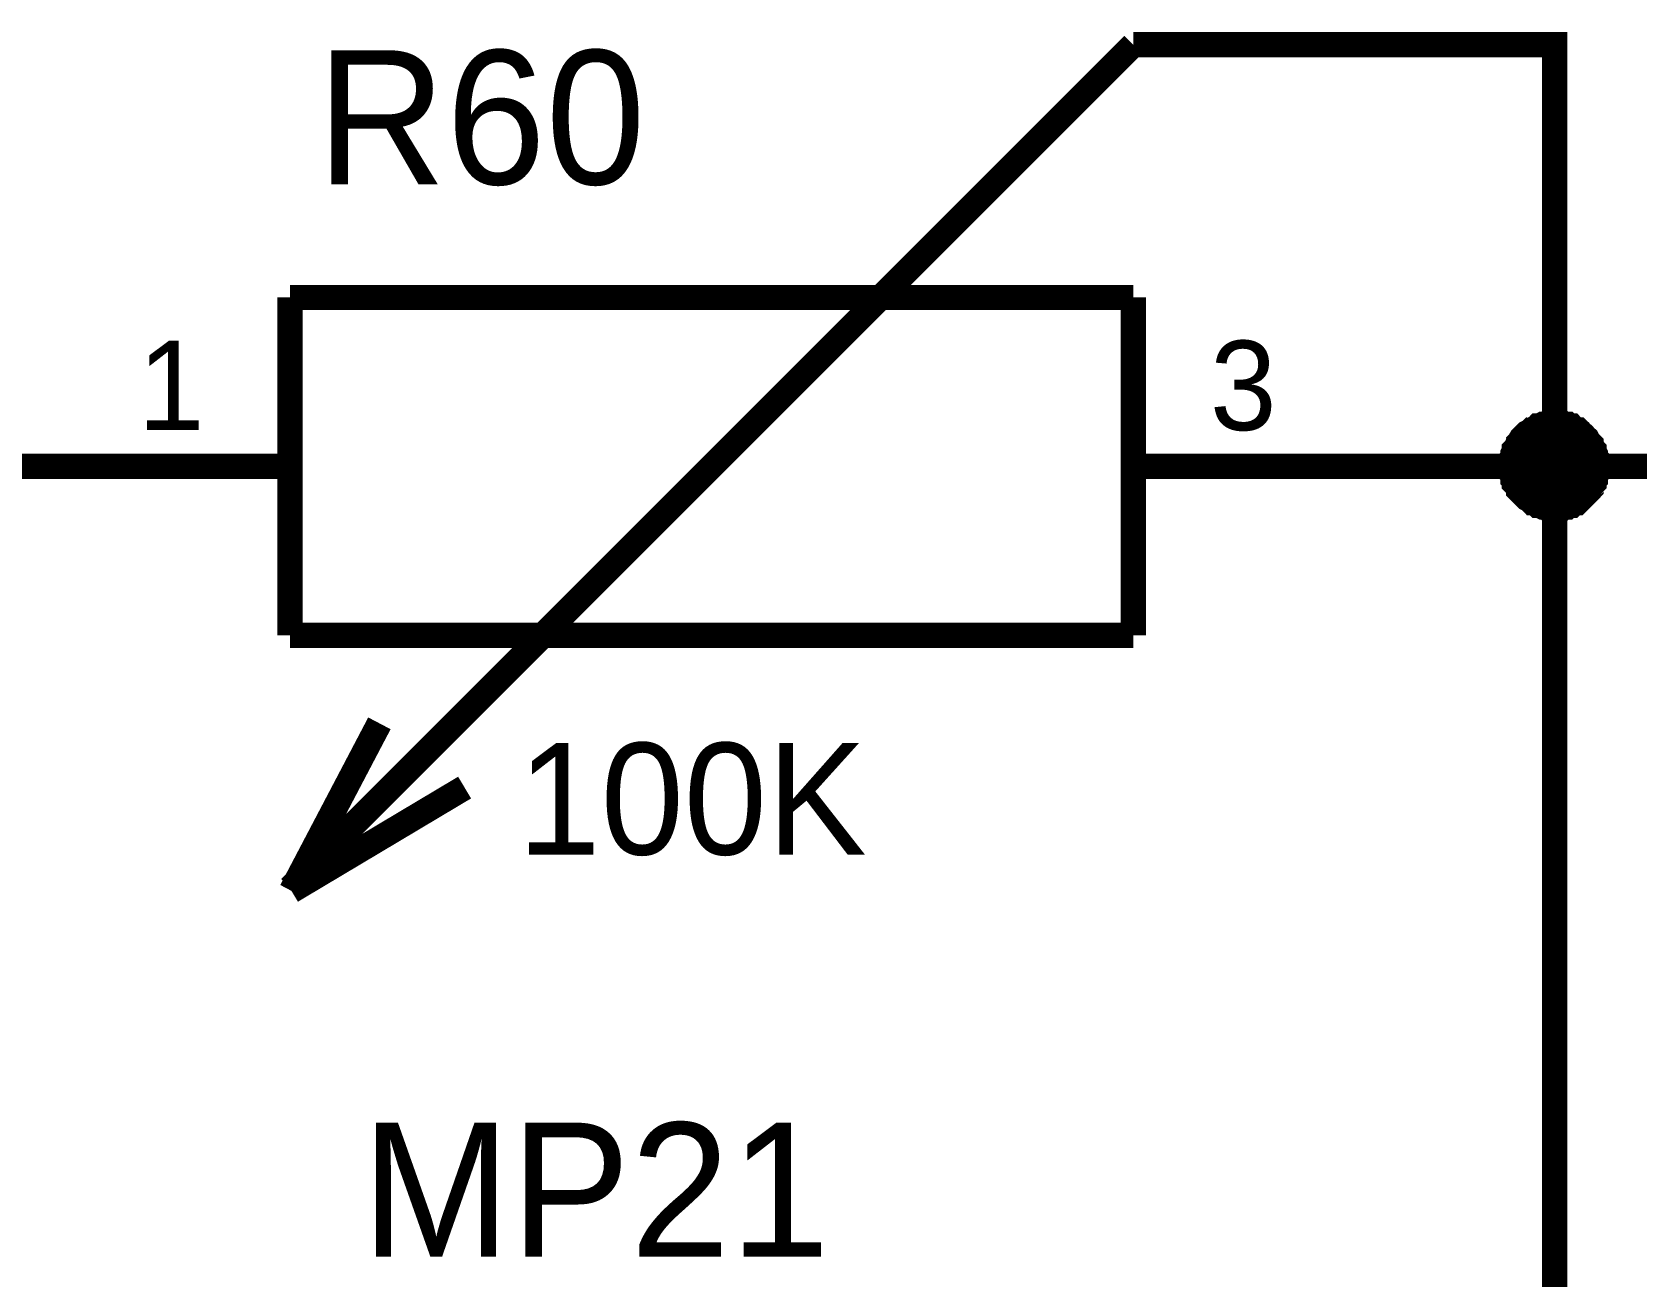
# Model space of a CAD drawing. Header units: millimetres. Extents: x 0 to 420, y 0 to 297.
# Drawn here: x 274.42 to 293.45, y 130.38 to 145.14 of the extents above; entities that cross this region are included whole.
import ezdxf

# ---------------------------------------------------------------- set-up
doc = ezdxf.new("R2010")
doc.units = ezdxf.units.MM
doc.layers.add('Sheet', color=255, linetype='Continuous')

msp = doc.modelspace()

# ---------------------------------------------------------------- linework, layer by layer
at = {"layer": 'Sheet'}
for points, const_width in [([(289.975, 144.99), (292.474, 144.99), (292.474, 139.989), (292.474, 124.986), (282.477, 124.986), (269.981, 124.986)], 0.3), ([(287.476, 144.99), (277.479, 134.988)], 0.3), ([(287.476, 144.99), (289.975, 144.99)], 0.3), ([(277.479, 141.992), (277.479, 137.985)], 0.3), ([(277.479, 141.992), (287.476, 141.992)], 0.3), ([(287.476, 141.992), (287.476, 137.985)], 0.3), ([(291.961, 139.989), (291.961, 140.022), (291.961, 140.038), (291.961, 140.072), (291.977, 140.088), (291.977, 140.121), (291.977, 140.138), (291.994, 140.171), (291.994, 140.187), (292.011, 140.204), (292.027, 140.237), (292.044, 140.254), (292.044, 140.27), (292.06, 140.287), (292.077, 140.32), (292.093, 140.336), (292.11, 140.353), (292.126, 140.37), (292.143, 140.386), (292.176, 140.403), (292.193, 140.419), (292.209, 140.419), (292.226, 140.436), (292.259, 140.452), (292.275, 140.469), (292.292, 140.469), (292.325, 140.486), (292.342, 140.486), (292.375, 140.486), (292.391, 140.502), (292.424, 140.502), (292.441, 140.502), (292.474, 140.502)], 0.3), ([(291.961, 139.989), (291.961, 140.022), (291.961, 140.038), (291.961, 140.072), (291.977, 140.088), (291.977, 140.121), (291.977, 140.138), (291.994, 140.171), (291.994, 140.187), (292.011, 140.204), (292.027, 140.237), (292.044, 140.254), (292.044, 140.27), (292.06, 140.287), (292.077, 140.32), (292.093, 140.336), (292.11, 140.353), (292.126, 140.37), (292.143, 140.386), (292.176, 140.403), (292.193, 140.419), (292.209, 140.419), (292.226, 140.436), (292.259, 140.452), (292.275, 140.469), (292.292, 140.469), (292.325, 140.486), (292.342, 140.486), (292.375, 140.486), (292.391, 140.502), (292.424, 140.502), (292.441, 140.502), (292.474, 140.502)], 0.3), ([(291.961, 139.989), (291.961, 140.022), (291.961, 140.038), (291.961, 140.072), (291.977, 140.088), (291.977, 140.121), (291.977, 140.138), (291.994, 140.171), (291.994, 140.187), (292.011, 140.204), (292.027, 140.237), (292.044, 140.254), (292.044, 140.27), (292.06, 140.287), (292.077, 140.32), (292.093, 140.336), (292.11, 140.353), (292.126, 140.37), (292.143, 140.386), (292.176, 140.403), (292.193, 140.419), (292.209, 140.419), (292.226, 140.436), (292.259, 140.452), (292.275, 140.469), (292.292, 140.469), (292.325, 140.486), (292.342, 140.486), (292.375, 140.486), (292.391, 140.502), (292.424, 140.502), (292.441, 140.502), (292.474, 140.502)], 0.3), ([(291.961, 139.989), (291.961, 140.022), (291.961, 140.038), (291.961, 140.072), (291.977, 140.088), (291.977, 140.121), (291.977, 140.138), (291.994, 140.171), (291.994, 140.187), (292.011, 140.204), (292.027, 140.237), (292.044, 140.254), (292.044, 140.27), (292.06, 140.287), (292.077, 140.32), (292.093, 140.336), (292.11, 140.353), (292.126, 140.37), (292.143, 140.386), (292.176, 140.403), (292.193, 140.419), (292.209, 140.419), (292.226, 140.436), (292.259, 140.452), (292.275, 140.469), (292.292, 140.469), (292.325, 140.486), (292.342, 140.486), (292.375, 140.486), (292.391, 140.502), (292.424, 140.502), (292.441, 140.502), (292.474, 140.502)], 0.3), ([(291.961, 139.989), (291.961, 140.022), (291.961, 140.038), (291.961, 140.072), (291.977, 140.088), (291.977, 140.121), (291.977, 140.138), (291.994, 140.171), (291.994, 140.187), (292.011, 140.204), (292.027, 140.237), (292.044, 140.254), (292.044, 140.27), (292.06, 140.287), (292.077, 140.32), (292.093, 140.336), (292.11, 140.353), (292.126, 140.37), (292.143, 140.386), (292.176, 140.403), (292.193, 140.419), (292.209, 140.419), (292.226, 140.436), (292.259, 140.452), (292.275, 140.469), (292.292, 140.469), (292.325, 140.486), (292.342, 140.486), (292.375, 140.486), (292.391, 140.502), (292.424, 140.502), (292.441, 140.502), (292.474, 140.502)], 0.3), ([(291.961, 139.989), (291.961, 140.022), (291.961, 140.038), (291.961, 140.072), (291.977, 140.088), (291.977, 140.121), (291.977, 140.138), (291.994, 140.171), (291.994, 140.187), (292.011, 140.204), (292.027, 140.237), (292.044, 140.254), (292.044, 140.27), (292.06, 140.287), (292.077, 140.32), (292.093, 140.336), (292.11, 140.353), (292.126, 140.37), (292.143, 140.386), (292.176, 140.403), (292.193, 140.419), (292.209, 140.419), (292.226, 140.436), (292.259, 140.452), (292.275, 140.469), (292.292, 140.469), (292.325, 140.486), (292.342, 140.486), (292.375, 140.486), (292.391, 140.502), (292.424, 140.502), (292.441, 140.502), (292.474, 140.502)], 0.3), ([(292.474, 140.502), (292.474, 140.502)], 0.3), ([(292.474, 140.502), (292.507, 140.502), (292.524, 140.502), (292.557, 140.502), (292.573, 140.486), (292.606, 140.486), (292.623, 140.486), (292.64, 140.469), (292.673, 140.469), (292.689, 140.452), (292.706, 140.436), (292.739, 140.419), (292.755, 140.419), (292.772, 140.403), (292.788, 140.386), (292.805, 140.37), (292.822, 140.353), (292.838, 140.336), (292.855, 140.32), (292.871, 140.287), (292.888, 140.27), (292.904, 140.254), (292.904, 140.237), (292.921, 140.204), (292.937, 140.187), (292.937, 140.171), (292.954, 140.138), (292.954, 140.121), (292.954, 140.088), (292.971, 140.072), (292.971, 140.038), (292.971, 140.022), (292.971, 139.989)], 0.3), ([(292.474, 140.502), (292.474, 140.502)], 0.3), ([(292.474, 140.502), (292.507, 140.502), (292.524, 140.502), (292.557, 140.502), (292.573, 140.486), (292.606, 140.486), (292.623, 140.486), (292.64, 140.469), (292.673, 140.469), (292.689, 140.452), (292.706, 140.436), (292.739, 140.419), (292.755, 140.419), (292.772, 140.403), (292.788, 140.386), (292.805, 140.37), (292.822, 140.353), (292.838, 140.336), (292.855, 140.32), (292.871, 140.287), (292.888, 140.27), (292.904, 140.254), (292.904, 140.237), (292.921, 140.204), (292.937, 140.187), (292.937, 140.171), (292.954, 140.138), (292.954, 140.121), (292.954, 140.088), (292.971, 140.072), (292.971, 140.038), (292.971, 140.022), (292.971, 139.989)], 0.3), ([(292.474, 140.502), (292.474, 140.502)], 0.3), ([(292.474, 140.502), (292.507, 140.502), (292.524, 140.502), (292.557, 140.502), (292.573, 140.486), (292.606, 140.486), (292.623, 140.486), (292.64, 140.469), (292.673, 140.469), (292.689, 140.452), (292.706, 140.436), (292.739, 140.419), (292.755, 140.419), (292.772, 140.403), (292.788, 140.386), (292.805, 140.37), (292.822, 140.353), (292.838, 140.336), (292.855, 140.32), (292.871, 140.287), (292.888, 140.27), (292.904, 140.254), (292.904, 140.237), (292.921, 140.204), (292.937, 140.187), (292.937, 140.171), (292.954, 140.138), (292.954, 140.121), (292.954, 140.088), (292.971, 140.072), (292.971, 140.038), (292.971, 140.022), (292.971, 139.989)], 0.3), ([(292.474, 140.502), (292.474, 140.502)], 0.3), ([(292.474, 140.502), (292.507, 140.502), (292.524, 140.502), (292.557, 140.502), (292.573, 140.486), (292.606, 140.486), (292.623, 140.486), (292.64, 140.469), (292.673, 140.469), (292.689, 140.452), (292.706, 140.436), (292.739, 140.419), (292.755, 140.419), (292.772, 140.403), (292.788, 140.386), (292.805, 140.37), (292.822, 140.353), (292.838, 140.336), (292.855, 140.32), (292.871, 140.287), (292.888, 140.27), (292.904, 140.254), (292.904, 140.237), (292.921, 140.204), (292.937, 140.187), (292.937, 140.171), (292.954, 140.138), (292.954, 140.121), (292.954, 140.088), (292.971, 140.072), (292.971, 140.038), (292.971, 140.022), (292.971, 139.989)], 0.3), ([(292.474, 140.502), (292.474, 140.502)], 0.3), ([(292.474, 140.502), (292.507, 140.502), (292.524, 140.502), (292.557, 140.502), (292.573, 140.486), (292.606, 140.486), (292.623, 140.486), (292.64, 140.469), (292.673, 140.469), (292.689, 140.452), (292.706, 140.436), (292.739, 140.419), (292.755, 140.419), (292.772, 140.403), (292.788, 140.386), (292.805, 140.37), (292.822, 140.353), (292.838, 140.336), (292.855, 140.32), (292.871, 140.287), (292.888, 140.27), (292.904, 140.254), (292.904, 140.237), (292.921, 140.204), (292.937, 140.187), (292.937, 140.171), (292.954, 140.138), (292.954, 140.121), (292.954, 140.088), (292.971, 140.072), (292.971, 140.038), (292.971, 140.022), (292.971, 139.989)], 0.3), ([(292.474, 140.502), (292.474, 140.502)], 0.3), ([(292.474, 140.502), (292.507, 140.502), (292.524, 140.502), (292.557, 140.502), (292.573, 140.486), (292.606, 140.486), (292.623, 140.486), (292.64, 140.469), (292.673, 140.469), (292.689, 140.452), (292.706, 140.436), (292.739, 140.419), (292.755, 140.419), (292.772, 140.403), (292.788, 140.386), (292.805, 140.37), (292.822, 140.353), (292.838, 140.336), (292.855, 140.32), (292.871, 140.287), (292.888, 140.27), (292.904, 140.254), (292.904, 140.237), (292.921, 140.204), (292.937, 140.187), (292.937, 140.171), (292.954, 140.138), (292.954, 140.121), (292.954, 140.088), (292.971, 140.072), (292.971, 140.038), (292.971, 140.022), (292.971, 139.989)], 0.3), ([(291.961, 139.989), (291.961, 140.022), (291.961, 140.038), (291.961, 140.072), (291.977, 140.088), (291.977, 140.121), (291.977, 140.138), (291.994, 140.171), (291.994, 140.187), (292.011, 140.204), (292.027, 140.237), (292.044, 140.254), (292.044, 140.27), (292.06, 140.287), (292.077, 140.32), (292.093, 140.336), (292.11, 140.353), (292.126, 140.37), (292.143, 140.386), (292.176, 140.403), (292.193, 140.419), (292.209, 140.419), (292.226, 140.436), (292.259, 140.452), (292.275, 140.469), (292.292, 140.469), (292.325, 140.486), (292.342, 140.486), (292.375, 140.486), (292.391, 140.502), (292.424, 140.502), (292.441, 140.502), (292.474, 140.502)], 0.0991), ([(291.961, 139.989), (291.961, 140.022), (291.961, 140.038), (291.961, 140.072), (291.977, 140.088), (291.977, 140.121), (291.977, 140.138), (291.994, 140.171), (291.994, 140.187), (292.011, 140.204), (292.027, 140.237), (292.044, 140.254), (292.044, 140.27), (292.06, 140.287), (292.077, 140.32), (292.093, 140.336), (292.11, 140.353), (292.126, 140.37), (292.143, 140.386), (292.176, 140.403), (292.193, 140.419), (292.209, 140.419), (292.226, 140.436), (292.259, 140.452), (292.275, 140.469), (292.292, 140.469), (292.325, 140.486), (292.342, 140.486), (292.375, 140.486), (292.391, 140.502), (292.424, 140.502), (292.441, 140.502), (292.474, 140.502)], 0.0991), ([(291.961, 139.989), (291.961, 140.022), (291.961, 140.038), (291.961, 140.072), (291.977, 140.088), (291.977, 140.121), (291.977, 140.138), (291.994, 140.171), (291.994, 140.187), (292.011, 140.204), (292.027, 140.237), (292.044, 140.254), (292.044, 140.27), (292.06, 140.287), (292.077, 140.32), (292.093, 140.336), (292.11, 140.353), (292.126, 140.37), (292.143, 140.386), (292.176, 140.403), (292.193, 140.419), (292.209, 140.419), (292.226, 140.436), (292.259, 140.452), (292.275, 140.469), (292.292, 140.469), (292.325, 140.486), (292.342, 140.486), (292.375, 140.486), (292.391, 140.502), (292.424, 140.502), (292.441, 140.502), (292.474, 140.502)], 0.0991), ([(291.961, 139.989), (291.961, 140.022), (291.961, 140.038), (291.961, 140.072), (291.977, 140.088), (291.977, 140.121), (291.977, 140.138), (291.994, 140.171), (291.994, 140.187), (292.011, 140.204), (292.027, 140.237), (292.044, 140.254), (292.044, 140.27), (292.06, 140.287), (292.077, 140.32), (292.093, 140.336), (292.11, 140.353), (292.126, 140.37), (292.143, 140.386), (292.176, 140.403), (292.193, 140.419), (292.209, 140.419), (292.226, 140.436), (292.259, 140.452), (292.275, 140.469), (292.292, 140.469), (292.325, 140.486), (292.342, 140.486), (292.375, 140.486), (292.391, 140.502), (292.424, 140.502), (292.441, 140.502), (292.474, 140.502)], 0.0991), ([(291.961, 139.989), (291.961, 140.022), (291.961, 140.038), (291.961, 140.072), (291.977, 140.088), (291.977, 140.121), (291.977, 140.138), (291.994, 140.171), (291.994, 140.187), (292.011, 140.204), (292.027, 140.237), (292.044, 140.254), (292.044, 140.27), (292.06, 140.287), (292.077, 140.32), (292.093, 140.336), (292.11, 140.353), (292.126, 140.37), (292.143, 140.386), (292.176, 140.403), (292.193, 140.419), (292.209, 140.419), (292.226, 140.436), (292.259, 140.452), (292.275, 140.469), (292.292, 140.469), (292.325, 140.486), (292.342, 140.486), (292.375, 140.486), (292.391, 140.502), (292.424, 140.502), (292.441, 140.502), (292.474, 140.502)], 0.0991), ([(291.961, 139.989), (291.961, 140.022), (291.961, 140.038), (291.961, 140.072), (291.977, 140.088), (291.977, 140.121), (291.977, 140.138), (291.994, 140.171), (291.994, 140.187), (292.011, 140.204), (292.027, 140.237), (292.044, 140.254), (292.044, 140.27), (292.06, 140.287), (292.077, 140.32), (292.093, 140.336), (292.11, 140.353), (292.126, 140.37), (292.143, 140.386), (292.176, 140.403), (292.193, 140.419), (292.209, 140.419), (292.226, 140.436), (292.259, 140.452), (292.275, 140.469), (292.292, 140.469), (292.325, 140.486), (292.342, 140.486), (292.375, 140.486), (292.391, 140.502), (292.424, 140.502), (292.441, 140.502), (292.474, 140.502)], 0.0991), ([(292.474, 140.502), (292.474, 140.502)], 0.0991), ([(292.474, 140.502), (292.507, 140.502), (292.524, 140.502), (292.557, 140.502), (292.573, 140.486), (292.606, 140.486), (292.623, 140.486), (292.64, 140.469), (292.673, 140.469), (292.689, 140.452), (292.706, 140.436), (292.739, 140.419), (292.755, 140.419), (292.772, 140.403), (292.788, 140.386), (292.805, 140.37), (292.822, 140.353), (292.838, 140.336), (292.855, 140.32), (292.871, 140.287), (292.888, 140.27), (292.904, 140.254), (292.904, 140.237), (292.921, 140.204), (292.937, 140.187), (292.937, 140.171), (292.954, 140.138), (292.954, 140.121), (292.954, 140.088), (292.971, 140.072), (292.971, 140.038), (292.971, 140.022), (292.971, 139.989)], 0.0991), ([(292.474, 140.502), (292.474, 140.502)], 0.0991), ([(292.474, 140.502), (292.507, 140.502), (292.524, 140.502), (292.557, 140.502), (292.573, 140.486), (292.606, 140.486), (292.623, 140.486), (292.64, 140.469), (292.673, 140.469), (292.689, 140.452), (292.706, 140.436), (292.739, 140.419), (292.755, 140.419), (292.772, 140.403), (292.788, 140.386), (292.805, 140.37), (292.822, 140.353), (292.838, 140.336), (292.855, 140.32), (292.871, 140.287), (292.888, 140.27), (292.904, 140.254), (292.904, 140.237), (292.921, 140.204), (292.937, 140.187), (292.937, 140.171), (292.954, 140.138), (292.954, 140.121), (292.954, 140.088), (292.971, 140.072), (292.971, 140.038), (292.971, 140.022), (292.971, 139.989)], 0.0991), ([(292.474, 140.502), (292.474, 140.502)], 0.0991), ([(292.474, 140.502), (292.507, 140.502), (292.524, 140.502), (292.557, 140.502), (292.573, 140.486), (292.606, 140.486), (292.623, 140.486), (292.64, 140.469), (292.673, 140.469), (292.689, 140.452), (292.706, 140.436), (292.739, 140.419), (292.755, 140.419), (292.772, 140.403), (292.788, 140.386), (292.805, 140.37), (292.822, 140.353), (292.838, 140.336), (292.855, 140.32), (292.871, 140.287), (292.888, 140.27), (292.904, 140.254), (292.904, 140.237), (292.921, 140.204), (292.937, 140.187), (292.937, 140.171), (292.954, 140.138), (292.954, 140.121), (292.954, 140.088), (292.971, 140.072), (292.971, 140.038), (292.971, 140.022), (292.971, 139.989)], 0.0991), ([(292.474, 140.502), (292.474, 140.502)], 0.0991), ([(292.474, 140.502), (292.507, 140.502), (292.524, 140.502), (292.557, 140.502), (292.573, 140.486), (292.606, 140.486), (292.623, 140.486), (292.64, 140.469), (292.673, 140.469), (292.689, 140.452), (292.706, 140.436), (292.739, 140.419), (292.755, 140.419), (292.772, 140.403), (292.788, 140.386), (292.805, 140.37), (292.822, 140.353), (292.838, 140.336), (292.855, 140.32), (292.871, 140.287), (292.888, 140.27), (292.904, 140.254), (292.904, 140.237), (292.921, 140.204), (292.937, 140.187), (292.937, 140.171), (292.954, 140.138), (292.954, 140.121), (292.954, 140.088), (292.971, 140.072), (292.971, 140.038), (292.971, 140.022), (292.971, 139.989)], 0.0991), ([(292.474, 140.502), (292.474, 140.502)], 0.0991), ([(292.474, 140.502), (292.507, 140.502), (292.524, 140.502), (292.557, 140.502), (292.573, 140.486), (292.606, 140.486), (292.623, 140.486), (292.64, 140.469), (292.673, 140.469), (292.689, 140.452), (292.706, 140.436), (292.739, 140.419), (292.755, 140.419), (292.772, 140.403), (292.788, 140.386), (292.805, 140.37), (292.822, 140.353), (292.838, 140.336), (292.855, 140.32), (292.871, 140.287), (292.888, 140.27), (292.904, 140.254), (292.904, 140.237), (292.921, 140.204), (292.937, 140.187), (292.937, 140.171), (292.954, 140.138), (292.954, 140.121), (292.954, 140.088), (292.971, 140.072), (292.971, 140.038), (292.971, 140.022), (292.971, 139.989)], 0.0991), ([(292.474, 140.502), (292.474, 140.502)], 0.0991), ([(292.474, 140.502), (292.507, 140.502), (292.524, 140.502), (292.557, 140.502), (292.573, 140.486), (292.606, 140.486), (292.623, 140.486), (292.64, 140.469), (292.673, 140.469), (292.689, 140.452), (292.706, 140.436), (292.739, 140.419), (292.755, 140.419), (292.772, 140.403), (292.788, 140.386), (292.805, 140.37), (292.822, 140.353), (292.838, 140.336), (292.855, 140.32), (292.871, 140.287), (292.888, 140.27), (292.904, 140.254), (292.904, 140.237), (292.921, 140.204), (292.937, 140.187), (292.937, 140.171), (292.954, 140.138), (292.954, 140.121), (292.954, 140.088), (292.971, 140.072), (292.971, 140.038), (292.971, 140.022), (292.971, 139.989)], 0.0991), ([(274.98, 139.989), (272.48, 139.989)], 0.3), ([(277.479, 139.989), (274.98, 139.989)], 0.3), ([(287.476, 139.989), (289.975, 139.989)], 0.3), ([(289.975, 139.989), (292.474, 139.989)], 0.3), ([(292.474, 139.492), (292.441, 139.492), (292.424, 139.492), (292.391, 139.492), (292.375, 139.509), (292.342, 139.509), (292.325, 139.509), (292.292, 139.525), (292.275, 139.525), (292.259, 139.542), (292.226, 139.558), (292.209, 139.558), (292.193, 139.575), (292.176, 139.591), (292.143, 139.608), (292.126, 139.624), (292.11, 139.641), (292.093, 139.658), (292.077, 139.674), (292.06, 139.691), (292.044, 139.707), (292.044, 139.724), (292.027, 139.757), (292.011, 139.773), (291.994, 139.79), (291.994, 139.823), (291.977, 139.84), (291.977, 139.856), (291.977, 139.889), (291.961, 139.906), (291.961, 139.939), (291.961, 139.956), (291.961, 139.989)], 0.3), ([(291.961, 139.989), (291.961, 139.989)], 0.3), ([(292.474, 139.492), (292.441, 139.492), (292.424, 139.492), (292.391, 139.492), (292.375, 139.509), (292.342, 139.509), (292.325, 139.509), (292.292, 139.525), (292.275, 139.525), (292.259, 139.542), (292.226, 139.558), (292.209, 139.558), (292.193, 139.575), (292.176, 139.591), (292.143, 139.608), (292.126, 139.624), (292.11, 139.641), (292.093, 139.658), (292.077, 139.674), (292.06, 139.691), (292.044, 139.707), (292.044, 139.724), (292.027, 139.757), (292.011, 139.773), (291.994, 139.79), (291.994, 139.823), (291.977, 139.84), (291.977, 139.856), (291.977, 139.889), (291.961, 139.906), (291.961, 139.939), (291.961, 139.956), (291.961, 139.989)], 0.3), ([(291.961, 139.989), (291.961, 139.989)], 0.3), ([(292.474, 139.492), (292.441, 139.492), (292.424, 139.492), (292.391, 139.492), (292.375, 139.509), (292.342, 139.509), (292.325, 139.509), (292.292, 139.525), (292.275, 139.525), (292.259, 139.542), (292.226, 139.558), (292.209, 139.558), (292.193, 139.575), (292.176, 139.591), (292.143, 139.608), (292.126, 139.624), (292.11, 139.641), (292.093, 139.658), (292.077, 139.674), (292.06, 139.691), (292.044, 139.707), (292.044, 139.724), (292.027, 139.757), (292.011, 139.773), (291.994, 139.79), (291.994, 139.823), (291.977, 139.84), (291.977, 139.856), (291.977, 139.889), (291.961, 139.906), (291.961, 139.939), (291.961, 139.956), (291.961, 139.989)], 0.3), ([(291.961, 139.989), (291.961, 139.989)], 0.3), ([(292.474, 139.492), (292.441, 139.492), (292.424, 139.492), (292.391, 139.492), (292.375, 139.509), (292.342, 139.509), (292.325, 139.509), (292.292, 139.525), (292.275, 139.525), (292.259, 139.542), (292.226, 139.558), (292.209, 139.558), (292.193, 139.575), (292.176, 139.591), (292.143, 139.608), (292.126, 139.624), (292.11, 139.641), (292.093, 139.658), (292.077, 139.674), (292.06, 139.691), (292.044, 139.707), (292.044, 139.724), (292.027, 139.757), (292.011, 139.773), (291.994, 139.79), (291.994, 139.823), (291.977, 139.84), (291.977, 139.856), (291.977, 139.889), (291.961, 139.906), (291.961, 139.939), (291.961, 139.956), (291.961, 139.989)], 0.3), ([(291.961, 139.989), (291.961, 139.989)], 0.3), ([(292.474, 139.492), (292.441, 139.492), (292.424, 139.492), (292.391, 139.492), (292.375, 139.509), (292.342, 139.509), (292.325, 139.509), (292.292, 139.525), (292.275, 139.525), (292.259, 139.542), (292.226, 139.558), (292.209, 139.558), (292.193, 139.575), (292.176, 139.591), (292.143, 139.608), (292.126, 139.624), (292.11, 139.641), (292.093, 139.658), (292.077, 139.674), (292.06, 139.691), (292.044, 139.707), (292.044, 139.724), (292.027, 139.757), (292.011, 139.773), (291.994, 139.79), (291.994, 139.823), (291.977, 139.84), (291.977, 139.856), (291.977, 139.889), (291.961, 139.906), (291.961, 139.939), (291.961, 139.956), (291.961, 139.989)], 0.3), ([(291.961, 139.989), (291.961, 139.989)], 0.3), ([(292.474, 139.492), (292.441, 139.492), (292.424, 139.492), (292.391, 139.492), (292.375, 139.509), (292.342, 139.509), (292.325, 139.509), (292.292, 139.525), (292.275, 139.525), (292.259, 139.542), (292.226, 139.558), (292.209, 139.558), (292.193, 139.575), (292.176, 139.591), (292.143, 139.608), (292.126, 139.624), (292.11, 139.641), (292.093, 139.658), (292.077, 139.674), (292.06, 139.691), (292.044, 139.707), (292.044, 139.724), (292.027, 139.757), (292.011, 139.773), (291.994, 139.79), (291.994, 139.823), (291.977, 139.84), (291.977, 139.856), (291.977, 139.889), (291.961, 139.906), (291.961, 139.939), (291.961, 139.956), (291.961, 139.989)], 0.3), ([(291.961, 139.989), (291.961, 139.989)], 0.3), ([(292.971, 139.989), (292.971, 139.956), (292.971, 139.939), (292.971, 139.906), (292.954, 139.889), (292.954, 139.856), (292.954, 139.84), (292.937, 139.823), (292.937, 139.79), (292.921, 139.773), (292.904, 139.757), (292.904, 139.724), (292.888, 139.707), (292.871, 139.691), (292.855, 139.674), (292.838, 139.658), (292.822, 139.641), (292.805, 139.624), (292.788, 139.608), (292.772, 139.591), (292.755, 139.575), (292.739, 139.558), (292.706, 139.558), (292.689, 139.542), (292.673, 139.525), (292.64, 139.525), (292.623, 139.509), (292.606, 139.509), (292.573, 139.509), (292.557, 139.492), (292.524, 139.492), (292.507, 139.492), (292.474, 139.492)], 0.3), ([(292.971, 139.989), (292.971, 139.956), (292.971, 139.939), (292.971, 139.906), (292.954, 139.889), (292.954, 139.856), (292.954, 139.84), (292.937, 139.823), (292.937, 139.79), (292.921, 139.773), (292.904, 139.757), (292.904, 139.724), (292.888, 139.707), (292.871, 139.691), (292.855, 139.674), (292.838, 139.658), (292.822, 139.641), (292.805, 139.624), (292.788, 139.608), (292.772, 139.591), (292.755, 139.575), (292.739, 139.558), (292.706, 139.558), (292.689, 139.542), (292.673, 139.525), (292.64, 139.525), (292.623, 139.509), (292.606, 139.509), (292.573, 139.509), (292.557, 139.492), (292.524, 139.492), (292.507, 139.492), (292.474, 139.492)], 0.3), ([(292.474, 139.989), (294.973, 139.989)], 0.3), ([(292.971, 139.989), (292.971, 139.956), (292.971, 139.939), (292.971, 139.906), (292.954, 139.889), (292.954, 139.856), (292.954, 139.84), (292.937, 139.823), (292.937, 139.79), (292.921, 139.773), (292.904, 139.757), (292.904, 139.724), (292.888, 139.707), (292.871, 139.691), (292.855, 139.674), (292.838, 139.658), (292.822, 139.641), (292.805, 139.624), (292.788, 139.608), (292.772, 139.591), (292.755, 139.575), (292.739, 139.558), (292.706, 139.558), (292.689, 139.542), (292.673, 139.525), (292.64, 139.525), (292.623, 139.509), (292.606, 139.509), (292.573, 139.509), (292.557, 139.492), (292.524, 139.492), (292.507, 139.492), (292.474, 139.492)], 0.3), ([(292.971, 139.989), (292.971, 139.956), (292.971, 139.939), (292.971, 139.906), (292.954, 139.889), (292.954, 139.856), (292.954, 139.84), (292.937, 139.823), (292.937, 139.79), (292.921, 139.773), (292.904, 139.757), (292.904, 139.724), (292.888, 139.707), (292.871, 139.691), (292.855, 139.674), (292.838, 139.658), (292.822, 139.641), (292.805, 139.624), (292.788, 139.608), (292.772, 139.591), (292.755, 139.575), (292.739, 139.558), (292.706, 139.558), (292.689, 139.542), (292.673, 139.525), (292.64, 139.525), (292.623, 139.509), (292.606, 139.509), (292.573, 139.509), (292.557, 139.492), (292.524, 139.492), (292.507, 139.492), (292.474, 139.492)], 0.3), ([(292.971, 139.989), (292.971, 139.956), (292.971, 139.939), (292.971, 139.906), (292.954, 139.889), (292.954, 139.856), (292.954, 139.84), (292.937, 139.823), (292.937, 139.79), (292.921, 139.773), (292.904, 139.757), (292.904, 139.724), (292.888, 139.707), (292.871, 139.691), (292.855, 139.674), (292.838, 139.658), (292.822, 139.641), (292.805, 139.624), (292.788, 139.608), (292.772, 139.591), (292.755, 139.575), (292.739, 139.558), (292.706, 139.558), (292.689, 139.542), (292.673, 139.525), (292.64, 139.525), (292.623, 139.509), (292.606, 139.509), (292.573, 139.509), (292.557, 139.492), (292.524, 139.492), (292.507, 139.492), (292.474, 139.492)], 0.3), ([(292.971, 139.989), (292.971, 139.956), (292.971, 139.939), (292.971, 139.906), (292.954, 139.889), (292.954, 139.856), (292.954, 139.84), (292.937, 139.823), (292.937, 139.79), (292.921, 139.773), (292.904, 139.757), (292.904, 139.724), (292.888, 139.707), (292.871, 139.691), (292.855, 139.674), (292.838, 139.658), (292.822, 139.641), (292.805, 139.624), (292.788, 139.608), (292.772, 139.591), (292.755, 139.575), (292.739, 139.558), (292.706, 139.558), (292.689, 139.542), (292.673, 139.525), (292.64, 139.525), (292.623, 139.509), (292.606, 139.509), (292.573, 139.509), (292.557, 139.492), (292.524, 139.492), (292.507, 139.492), (292.474, 139.492)], 0.3), ([(292.971, 139.989), (292.971, 139.989), (292.971, 139.989), (292.971, 139.989), (292.971, 139.989), (292.971, 139.989), (292.971, 139.989), (292.971, 139.989), (292.971, 139.989), (292.971, 139.989), (292.971, 139.989), (292.971, 139.989), (292.971, 139.989), (292.971, 139.989), (292.971, 139.989), (292.971, 139.989), (292.971, 139.989), (292.971, 139.989), (292.971, 139.989), (292.971, 139.989), (292.971, 139.989), (292.971, 139.989), (292.971, 139.989), (292.971, 139.989), (292.971, 139.989), (292.971, 139.989), (292.971, 139.989), (292.971, 139.989), (292.971, 139.989), (292.971, 139.989), (292.971, 139.989), (292.971, 139.989), (292.971, 139.989)], 0.3), ([(292.971, 139.989), (292.971, 139.989)], 0.3), ([(292.971, 139.989), (292.971, 139.989), (292.971, 139.989), (292.971, 139.989), (292.971, 139.989), (292.971, 139.989), (292.971, 139.989), (292.971, 139.989), (292.971, 139.989), (292.971, 139.989), (292.971, 139.989), (292.971, 139.989), (292.971, 139.989), (292.971, 139.989), (292.971, 139.989), (292.971, 139.989), (292.971, 139.989), (292.971, 139.989), (292.971, 139.989), (292.971, 139.989), (292.971, 139.989), (292.971, 139.989), (292.971, 139.989), (292.971, 139.989), (292.971, 139.989), (292.971, 139.989), (292.971, 139.989), (292.971, 139.989), (292.971, 139.989), (292.971, 139.989), (292.971, 139.989), (292.971, 139.989), (292.971, 139.989)], 0.3), ([(292.971, 139.989), (292.971, 139.989)], 0.3), ([(292.971, 139.989), (292.971, 139.989), (292.971, 139.989), (292.971, 139.989), (292.971, 139.989), (292.971, 139.989), (292.971, 139.989), (292.971, 139.989), (292.971, 139.989), (292.971, 139.989), (292.971, 139.989), (292.971, 139.989), (292.971, 139.989), (292.971, 139.989), (292.971, 139.989), (292.971, 139.989), (292.971, 139.989), (292.971, 139.989), (292.971, 139.989), (292.971, 139.989), (292.971, 139.989), (292.971, 139.989), (292.971, 139.989), (292.971, 139.989), (292.971, 139.989), (292.971, 139.989), (292.971, 139.989), (292.971, 139.989), (292.971, 139.989), (292.971, 139.989), (292.971, 139.989), (292.971, 139.989), (292.971, 139.989)], 0.3), ([(292.971, 139.989), (292.971, 139.989)], 0.3), ([(292.971, 139.989), (292.971, 139.989), (292.971, 139.989), (292.971, 139.989), (292.971, 139.989), (292.971, 139.989), (292.971, 139.989), (292.971, 139.989), (292.971, 139.989), (292.971, 139.989), (292.971, 139.989), (292.971, 139.989), (292.971, 139.989), (292.971, 139.989), (292.971, 139.989), (292.971, 139.989), (292.971, 139.989), (292.971, 139.989), (292.971, 139.989), (292.971, 139.989), (292.971, 139.989), (292.971, 139.989), (292.971, 139.989), (292.971, 139.989), (292.971, 139.989), (292.971, 139.989), (292.971, 139.989), (292.971, 139.989), (292.971, 139.989), (292.971, 139.989), (292.971, 139.989), (292.971, 139.989), (292.971, 139.989)], 0.3), ([(292.971, 139.989), (292.971, 139.989)], 0.3), ([(292.971, 139.989), (292.971, 139.989), (292.971, 139.989), (292.971, 139.989), (292.971, 139.989), (292.971, 139.989), (292.971, 139.989), (292.971, 139.989), (292.971, 139.989), (292.971, 139.989), (292.971, 139.989), (292.971, 139.989), (292.971, 139.989), (292.971, 139.989), (292.971, 139.989), (292.971, 139.989), (292.971, 139.989), (292.971, 139.989), (292.971, 139.989), (292.971, 139.989), (292.971, 139.989), (292.971, 139.989), (292.971, 139.989), (292.971, 139.989), (292.971, 139.989), (292.971, 139.989), (292.971, 139.989), (292.971, 139.989), (292.971, 139.989), (292.971, 139.989), (292.971, 139.989), (292.971, 139.989), (292.971, 139.989)], 0.3), ([(292.971, 139.989), (292.971, 139.989)], 0.3), ([(292.971, 139.989), (292.971, 139.989), (292.971, 139.989), (292.971, 139.989), (292.971, 139.989), (292.971, 139.989), (292.971, 139.989), (292.971, 139.989), (292.971, 139.989), (292.971, 139.989), (292.971, 139.989), (292.971, 139.989), (292.971, 139.989), (292.971, 139.989), (292.971, 139.989), (292.971, 139.989), (292.971, 139.989), (292.971, 139.989), (292.971, 139.989), (292.971, 139.989), (292.971, 139.989), (292.971, 139.989), (292.971, 139.989), (292.971, 139.989), (292.971, 139.989), (292.971, 139.989), (292.971, 139.989), (292.971, 139.989), (292.971, 139.989), (292.971, 139.989), (292.971, 139.989), (292.971, 139.989), (292.971, 139.989)], 0.3), ([(292.971, 139.989), (292.971, 139.989)], 0.3), ([(292.474, 139.492), (292.441, 139.492), (292.424, 139.492), (292.391, 139.492), (292.375, 139.509), (292.342, 139.509), (292.325, 139.509), (292.292, 139.525), (292.275, 139.525), (292.259, 139.542), (292.226, 139.558), (292.209, 139.558), (292.193, 139.575), (292.176, 139.591), (292.143, 139.608), (292.126, 139.624), (292.11, 139.641), (292.093, 139.658), (292.077, 139.674), (292.06, 139.691), (292.044, 139.707), (292.044, 139.724), (292.027, 139.757), (292.011, 139.773), (291.994, 139.79), (291.994, 139.823), (291.977, 139.84), (291.977, 139.856), (291.977, 139.889), (291.961, 139.906), (291.961, 139.939), (291.961, 139.956), (291.961, 139.989)], 0.0991), ([(291.961, 139.989), (291.961, 139.989)], 0.0991), ([(292.474, 139.492), (292.441, 139.492), (292.424, 139.492), (292.391, 139.492), (292.375, 139.509), (292.342, 139.509), (292.325, 139.509), (292.292, 139.525), (292.275, 139.525), (292.259, 139.542), (292.226, 139.558), (292.209, 139.558), (292.193, 139.575), (292.176, 139.591), (292.143, 139.608), (292.126, 139.624), (292.11, 139.641), (292.093, 139.658), (292.077, 139.674), (292.06, 139.691), (292.044, 139.707), (292.044, 139.724), (292.027, 139.757), (292.011, 139.773), (291.994, 139.79), (291.994, 139.823), (291.977, 139.84), (291.977, 139.856), (291.977, 139.889), (291.961, 139.906), (291.961, 139.939), (291.961, 139.956), (291.961, 139.989)], 0.0991), ([(291.961, 139.989), (291.961, 139.989)], 0.0991), ([(292.474, 139.492), (292.441, 139.492), (292.424, 139.492), (292.391, 139.492), (292.375, 139.509), (292.342, 139.509), (292.325, 139.509), (292.292, 139.525), (292.275, 139.525), (292.259, 139.542), (292.226, 139.558), (292.209, 139.558), (292.193, 139.575), (292.176, 139.591), (292.143, 139.608), (292.126, 139.624), (292.11, 139.641), (292.093, 139.658), (292.077, 139.674), (292.06, 139.691), (292.044, 139.707), (292.044, 139.724), (292.027, 139.757), (292.011, 139.773), (291.994, 139.79), (291.994, 139.823), (291.977, 139.84), (291.977, 139.856), (291.977, 139.889), (291.961, 139.906), (291.961, 139.939), (291.961, 139.956), (291.961, 139.989)], 0.0991), ([(291.961, 139.989), (291.961, 139.989)], 0.0991), ([(292.474, 139.492), (292.441, 139.492), (292.424, 139.492), (292.391, 139.492), (292.375, 139.509), (292.342, 139.509), (292.325, 139.509), (292.292, 139.525), (292.275, 139.525), (292.259, 139.542), (292.226, 139.558), (292.209, 139.558), (292.193, 139.575), (292.176, 139.591), (292.143, 139.608), (292.126, 139.624), (292.11, 139.641), (292.093, 139.658), (292.077, 139.674), (292.06, 139.691), (292.044, 139.707), (292.044, 139.724), (292.027, 139.757), (292.011, 139.773), (291.994, 139.79), (291.994, 139.823), (291.977, 139.84), (291.977, 139.856), (291.977, 139.889), (291.961, 139.906), (291.961, 139.939), (291.961, 139.956), (291.961, 139.989)], 0.0991), ([(291.961, 139.989), (291.961, 139.989)], 0.0991), ([(292.474, 139.492), (292.441, 139.492), (292.424, 139.492), (292.391, 139.492), (292.375, 139.509), (292.342, 139.509), (292.325, 139.509), (292.292, 139.525), (292.275, 139.525), (292.259, 139.542), (292.226, 139.558), (292.209, 139.558), (292.193, 139.575), (292.176, 139.591), (292.143, 139.608), (292.126, 139.624), (292.11, 139.641), (292.093, 139.658), (292.077, 139.674), (292.06, 139.691), (292.044, 139.707), (292.044, 139.724), (292.027, 139.757), (292.011, 139.773), (291.994, 139.79), (291.994, 139.823), (291.977, 139.84), (291.977, 139.856), (291.977, 139.889), (291.961, 139.906), (291.961, 139.939), (291.961, 139.956), (291.961, 139.989)], 0.0991), ([(291.961, 139.989), (291.961, 139.989)], 0.0991), ([(292.474, 139.492), (292.441, 139.492), (292.424, 139.492), (292.391, 139.492), (292.375, 139.509), (292.342, 139.509), (292.325, 139.509), (292.292, 139.525), (292.275, 139.525), (292.259, 139.542), (292.226, 139.558), (292.209, 139.558), (292.193, 139.575), (292.176, 139.591), (292.143, 139.608), (292.126, 139.624), (292.11, 139.641), (292.093, 139.658), (292.077, 139.674), (292.06, 139.691), (292.044, 139.707), (292.044, 139.724), (292.027, 139.757), (292.011, 139.773), (291.994, 139.79), (291.994, 139.823), (291.977, 139.84), (291.977, 139.856), (291.977, 139.889), (291.961, 139.906), (291.961, 139.939), (291.961, 139.956), (291.961, 139.989)], 0.0991), ([(291.961, 139.989), (291.961, 139.989)], 0.0991), ([(292.971, 139.989), (292.971, 139.956), (292.971, 139.939), (292.971, 139.906), (292.954, 139.889), (292.954, 139.856), (292.954, 139.84), (292.937, 139.823), (292.937, 139.79), (292.921, 139.773), (292.904, 139.757), (292.904, 139.724), (292.888, 139.707), (292.871, 139.691), (292.855, 139.674), (292.838, 139.658), (292.822, 139.641), (292.805, 139.624), (292.788, 139.608), (292.772, 139.591), (292.755, 139.575), (292.739, 139.558), (292.706, 139.558), (292.689, 139.542), (292.673, 139.525), (292.64, 139.525), (292.623, 139.509), (292.606, 139.509), (292.573, 139.509), (292.557, 139.492), (292.524, 139.492), (292.507, 139.492), (292.474, 139.492)], 0.0991), ([(292.971, 139.989), (292.971, 139.956), (292.971, 139.939), (292.971, 139.906), (292.954, 139.889), (292.954, 139.856), (292.954, 139.84), (292.937, 139.823), (292.937, 139.79), (292.921, 139.773), (292.904, 139.757), (292.904, 139.724), (292.888, 139.707), (292.871, 139.691), (292.855, 139.674), (292.838, 139.658), (292.822, 139.641), (292.805, 139.624), (292.788, 139.608), (292.772, 139.591), (292.755, 139.575), (292.739, 139.558), (292.706, 139.558), (292.689, 139.542), (292.673, 139.525), (292.64, 139.525), (292.623, 139.509), (292.606, 139.509), (292.573, 139.509), (292.557, 139.492), (292.524, 139.492), (292.507, 139.492), (292.474, 139.492)], 0.0991), ([(292.971, 139.989), (292.971, 139.956), (292.971, 139.939), (292.971, 139.906), (292.954, 139.889), (292.954, 139.856), (292.954, 139.84), (292.937, 139.823), (292.937, 139.79), (292.921, 139.773), (292.904, 139.757), (292.904, 139.724), (292.888, 139.707), (292.871, 139.691), (292.855, 139.674), (292.838, 139.658), (292.822, 139.641), (292.805, 139.624), (292.788, 139.608), (292.772, 139.591), (292.755, 139.575), (292.739, 139.558), (292.706, 139.558), (292.689, 139.542), (292.673, 139.525), (292.64, 139.525), (292.623, 139.509), (292.606, 139.509), (292.573, 139.509), (292.557, 139.492), (292.524, 139.492), (292.507, 139.492), (292.474, 139.492)], 0.0991), ([(292.971, 139.989), (292.971, 139.956), (292.971, 139.939), (292.971, 139.906), (292.954, 139.889), (292.954, 139.856), (292.954, 139.84), (292.937, 139.823), (292.937, 139.79), (292.921, 139.773), (292.904, 139.757), (292.904, 139.724), (292.888, 139.707), (292.871, 139.691), (292.855, 139.674), (292.838, 139.658), (292.822, 139.641), (292.805, 139.624), (292.788, 139.608), (292.772, 139.591), (292.755, 139.575), (292.739, 139.558), (292.706, 139.558), (292.689, 139.542), (292.673, 139.525), (292.64, 139.525), (292.623, 139.509), (292.606, 139.509), (292.573, 139.509), (292.557, 139.492), (292.524, 139.492), (292.507, 139.492), (292.474, 139.492)], 0.0991), ([(292.971, 139.989), (292.971, 139.956), (292.971, 139.939), (292.971, 139.906), (292.954, 139.889), (292.954, 139.856), (292.954, 139.84), (292.937, 139.823), (292.937, 139.79), (292.921, 139.773), (292.904, 139.757), (292.904, 139.724), (292.888, 139.707), (292.871, 139.691), (292.855, 139.674), (292.838, 139.658), (292.822, 139.641), (292.805, 139.624), (292.788, 139.608), (292.772, 139.591), (292.755, 139.575), (292.739, 139.558), (292.706, 139.558), (292.689, 139.542), (292.673, 139.525), (292.64, 139.525), (292.623, 139.509), (292.606, 139.509), (292.573, 139.509), (292.557, 139.492), (292.524, 139.492), (292.507, 139.492), (292.474, 139.492)], 0.0991), ([(292.971, 139.989), (292.971, 139.956), (292.971, 139.939), (292.971, 139.906), (292.954, 139.889), (292.954, 139.856), (292.954, 139.84), (292.937, 139.823), (292.937, 139.79), (292.921, 139.773), (292.904, 139.757), (292.904, 139.724), (292.888, 139.707), (292.871, 139.691), (292.855, 139.674), (292.838, 139.658), (292.822, 139.641), (292.805, 139.624), (292.788, 139.608), (292.772, 139.591), (292.755, 139.575), (292.739, 139.558), (292.706, 139.558), (292.689, 139.542), (292.673, 139.525), (292.64, 139.525), (292.623, 139.509), (292.606, 139.509), (292.573, 139.509), (292.557, 139.492), (292.524, 139.492), (292.507, 139.492), (292.474, 139.492)], 0.0991), ([(292.971, 139.989), (292.971, 139.989), (292.971, 139.989), (292.971, 139.989), (292.971, 139.989), (292.971, 139.989), (292.971, 139.989), (292.971, 139.989), (292.971, 139.989), (292.971, 139.989), (292.971, 139.989), (292.971, 139.989), (292.971, 139.989), (292.971, 139.989), (292.971, 139.989), (292.971, 139.989), (292.971, 139.989), (292.971, 139.989), (292.971, 139.989), (292.971, 139.989), (292.971, 139.989), (292.971, 139.989), (292.971, 139.989), (292.971, 139.989), (292.971, 139.989), (292.971, 139.989), (292.971, 139.989), (292.971, 139.989), (292.971, 139.989), (292.971, 139.989), (292.971, 139.989), (292.971, 139.989), (292.971, 139.989)], 0.0991), ([(292.971, 139.989), (292.971, 139.989)], 0.0991), ([(292.971, 139.989), (292.971, 139.989), (292.971, 139.989), (292.971, 139.989), (292.971, 139.989), (292.971, 139.989), (292.971, 139.989), (292.971, 139.989), (292.971, 139.989), (292.971, 139.989), (292.971, 139.989), (292.971, 139.989), (292.971, 139.989), (292.971, 139.989), (292.971, 139.989), (292.971, 139.989), (292.971, 139.989), (292.971, 139.989), (292.971, 139.989), (292.971, 139.989), (292.971, 139.989), (292.971, 139.989), (292.971, 139.989), (292.971, 139.989), (292.971, 139.989), (292.971, 139.989), (292.971, 139.989), (292.971, 139.989), (292.971, 139.989), (292.971, 139.989), (292.971, 139.989), (292.971, 139.989), (292.971, 139.989)], 0.0991), ([(292.971, 139.989), (292.971, 139.989)], 0.0991), ([(292.971, 139.989), (292.971, 139.989), (292.971, 139.989), (292.971, 139.989), (292.971, 139.989), (292.971, 139.989), (292.971, 139.989), (292.971, 139.989), (292.971, 139.989), (292.971, 139.989), (292.971, 139.989), (292.971, 139.989), (292.971, 139.989), (292.971, 139.989), (292.971, 139.989), (292.971, 139.989), (292.971, 139.989), (292.971, 139.989), (292.971, 139.989), (292.971, 139.989), (292.971, 139.989), (292.971, 139.989), (292.971, 139.989), (292.971, 139.989), (292.971, 139.989), (292.971, 139.989), (292.971, 139.989), (292.971, 139.989), (292.971, 139.989), (292.971, 139.989), (292.971, 139.989), (292.971, 139.989), (292.971, 139.989)], 0.0991), ([(292.971, 139.989), (292.971, 139.989)], 0.0991), ([(292.971, 139.989), (292.971, 139.989), (292.971, 139.989), (292.971, 139.989), (292.971, 139.989), (292.971, 139.989), (292.971, 139.989), (292.971, 139.989), (292.971, 139.989), (292.971, 139.989), (292.971, 139.989), (292.971, 139.989), (292.971, 139.989), (292.971, 139.989), (292.971, 139.989), (292.971, 139.989), (292.971, 139.989), (292.971, 139.989), (292.971, 139.989), (292.971, 139.989), (292.971, 139.989), (292.971, 139.989), (292.971, 139.989), (292.971, 139.989), (292.971, 139.989), (292.971, 139.989), (292.971, 139.989), (292.971, 139.989), (292.971, 139.989), (292.971, 139.989), (292.971, 139.989), (292.971, 139.989), (292.971, 139.989)], 0.0991), ([(292.971, 139.989), (292.971, 139.989)], 0.0991), ([(292.971, 139.989), (292.971, 139.989), (292.971, 139.989), (292.971, 139.989), (292.971, 139.989), (292.971, 139.989), (292.971, 139.989), (292.971, 139.989), (292.971, 139.989), (292.971, 139.989), (292.971, 139.989), (292.971, 139.989), (292.971, 139.989), (292.971, 139.989), (292.971, 139.989), (292.971, 139.989), (292.971, 139.989), (292.971, 139.989), (292.971, 139.989), (292.971, 139.989), (292.971, 139.989), (292.971, 139.989), (292.971, 139.989), (292.971, 139.989), (292.971, 139.989), (292.971, 139.989), (292.971, 139.989), (292.971, 139.989), (292.971, 139.989), (292.971, 139.989), (292.971, 139.989), (292.971, 139.989), (292.971, 139.989)], 0.0991), ([(292.971, 139.989), (292.971, 139.989)], 0.0991), ([(292.971, 139.989), (292.971, 139.989), (292.971, 139.989), (292.971, 139.989), (292.971, 139.989), (292.971, 139.989), (292.971, 139.989), (292.971, 139.989), (292.971, 139.989), (292.971, 139.989), (292.971, 139.989), (292.971, 139.989), (292.971, 139.989), (292.971, 139.989), (292.971, 139.989), (292.971, 139.989), (292.971, 139.989), (292.971, 139.989), (292.971, 139.989), (292.971, 139.989), (292.971, 139.989), (292.971, 139.989), (292.971, 139.989), (292.971, 139.989), (292.971, 139.989), (292.971, 139.989), (292.971, 139.989), (292.971, 139.989), (292.971, 139.989), (292.971, 139.989), (292.971, 139.989), (292.971, 139.989), (292.971, 139.989)], 0.0991), ([(292.971, 139.989), (292.971, 139.989)], 0.0991), ([(277.479, 137.985), (287.476, 137.985)], 0.3), ([(277.495, 134.955), (278.538, 136.942)], 0.3), ([(277.495, 134.955), (279.548, 136.18)], 0.3)]:
    msp.add_lwpolyline(points, dxfattribs=dict(at, const_width=const_width))
at = {"layer": 'Sheet', "const_width": 0.508}
msp.add_lwpolyline([(292.246, 140, 1), (292.754, 140, 1)], format="xyb", close=True, dxfattribs=at)

# ---------------------------------------------------------------- texts
at = {"layer": 'Sheet'}
for s, height, p in [('R60', 1.5897, (277.793, 143.334)), ('1', 1.06, (275.675, 140.419)), ('3', 1.06, (288.386, 140.419)), ('100K', 1.3247, (280.177, 135.385)), ('MP21', 1.5897, (278.323, 130.616))]:
    msp.add_text(s, height=height, dxfattribs=at).set_placement(p)

doc.saveas('drawing.dxf')
